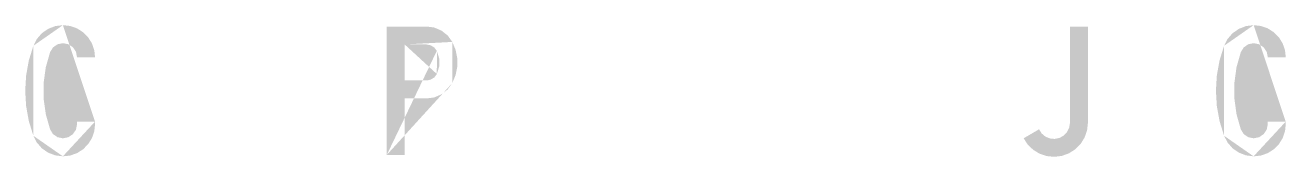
# Model space of a CAD drawing. Extents: x 0 to 1025, y -1312 to 297.
# Drawn here: x 487 to 1025, y -1312 to -1255 of the extents above.
import ezdxf

# ---------------------------------------------------------------- set-up
doc = ezdxf.new("R2010")
doc.units = 0
doc.header["$LTSCALE"] = 6
doc.header["$MEASUREMENT"] = 0
doc.layers.add('yellow', color=7, linetype='CONTINUOUS', true_color=0xfcd900)

msp = doc.modelspace()

# ---------------------------------------------------------------- hatches: boundary and pattern name
at = {"layer": 'yellow'}
h = msp.add_hatch(color=256, dxfattribs=at)
h.paths.add_polyline_path([(516.612314, -1297.5932074), (516.5865383, -1297.5932074)], flags=16)
edge = h.paths.add_edge_path()
edge.add_line((508.9053774, -1296.484852), (516.612314, -1296.484852))
edge.add_line((516.612314, -1296.484852), (516.612314, -1297.5932074))
edge.add_line((516.2772298, -1300.6605166), (516.612314, -1297.5932074))
edge.add_line((516.2772298, -1300.6605166), (515.2719772, -1303.5731716))
edge.add_line((515.2719772, -1303.5731716), (513.6223319, -1306.1765181))
edge.add_line((513.6223319, -1306.1765181), (511.4571725, -1308.3674532))
edge.add_line((511.4571725, -1308.3674532), (508.853826, -1310.0170985))
edge.add_line((508.853826, -1310.0170985), (505.9411711, -1311.0223511))
edge.add_line((505.9411711, -1311.0223511), (502.8738619, -1311.3574353))
edge.add_line((502.8738619, -1311.3574353), (499.6261227, -1310.945024))
edge.add_line((499.6261227, -1310.945024), (496.5588135, -1309.7851171))
edge.add_line((496.5588135, -1309.7851171), (493.8781399, -1307.9292662))
edge.add_line((493.8781399, -1307.9292662), (491.7387561, -1305.4547983))
edge.add_line((491.7387561, -1305.4547983), (490.2437651, -1302.5421433))
edge.add_line((490.2437651, -1302.5421433), (488.310587, -1296.2786463))
edge.add_line((488.310587, -1296.2786463), (487.1506802, -1289.8347194))
edge.add_line((487.1506802, -1289.8347194), (486.7640446, -1283.2876897))
edge.add_line((486.7640446, -1283.2876897), (487.1506802, -1276.7664356))
edge.add_line((487.1506802, -1276.7664356), (488.310587, -1270.3225087))
edge.add_line((488.310587, -1270.3225087), (490.2437651, -1264.0590118))
edge.add_line((490.2437651, -1264.0590118), (491.7387561, -1261.1463568))
edge.add_line((491.7387561, -1261.1463568), (493.8781399, -1258.6718889))
edge.add_line((493.8781399, -1258.6718889), (496.5588135, -1256.8160379))
edge.add_line((496.5588135, -1256.8160379), (499.6261227, -1255.6303554))
edge.add_line((499.6261227, -1255.6303554), (502.8738619, -1255.2437197))
edge.add_line((502.8738619, -1255.2437197), (505.9411711, -1255.5788039))
edge.add_line((505.9411711, -1255.5788039), (508.853826, -1256.5840565))
edge.add_line((508.853826, -1256.5840565), (511.4571725, -1258.2337018))
edge.add_line((511.4571725, -1258.2337018), (513.6223319, -1260.3988613))
edge.add_line((513.6223319, -1260.3988613), (515.2719772, -1263.0279835))
edge.add_line((515.2719772, -1263.0279835), (516.2772298, -1265.9406384))
edge.add_line((516.2772298, -1265.9406384), (516.612314, -1269.0079476))
edge.add_line((516.612314, -1269.0079476), (508.9053774, -1269.0079476))
edge.add_line((508.9053774, -1269.0079476), (508.4671904, -1266.6881339))
edge.add_line((508.4671904, -1266.6881339), (507.1526293, -1264.7034045))
edge.add_line((507.1526293, -1264.7034045), (505.1936755, -1263.3888434))
edge.add_line((505.1936755, -1263.3888434), (502.8738619, -1262.9506563))
edge.add_line((502.8738619, -1262.9506563), (500.5540482, -1263.4146191))
edge.add_line((500.5540482, -1263.4146191), (498.6208701, -1264.7807316))
edge.add_line((498.6208701, -1264.7807316), (497.3836361, -1266.7912368))
edge.add_line((497.3836361, -1266.7912368), (495.5535609, -1273.2609394))
edge.add_line((495.5535609, -1273.2609394), (494.6256354, -1279.9368477))
edge.add_line((494.6256354, -1279.9368477), (494.6256354, -1286.6643074))
edge.add_line((494.6256354, -1286.6643074), (495.5535609, -1293.31444))
edge.add_line((495.5535609, -1293.31444), (497.3836361, -1299.7841426))
edge.add_line((497.3836361, -1299.7841426), (498.6208701, -1301.8204235))
edge.add_line((498.6208701, -1301.8204235), (500.5540482, -1303.1607603))
edge.add_line((500.5540482, -1303.1607603), (502.8738619, -1303.6504987))
edge.add_line((502.8738619, -1303.6504987), (505.1936755, -1303.186536))
edge.add_line((505.1936755, -1303.186536), (507.1526293, -1301.8719749))
edge.add_line((507.1526293, -1301.8719749), (508.4671904, -1299.9130211))
edge.add_line((508.4671904, -1299.9130211), (508.9053774, -1297.5932074))
edge.add_line((508.9053774, -1297.5932074), (508.9053774, -1296.484852))
edge = h.paths.add_edge_path(flags=16)
edge.add_line((516.612314, -1296.484852), (516.5865383, -1296.484852))
edge.add_line((502.8738619, -1255.2437197), (502.8480861, -1255.2437197))
edge.add_line((490.2437651, -1264.0590118), (490.2179894, -1264.0590118))
edge.add_line((490.2437651, -1302.5421433), (490.2179894, -1302.5421433))
edge.add_line((502.8738619, -1311.3574353), (502.8480861, -1311.3574353))
h = msp.add_hatch(color=256, dxfattribs=at)
h.paths.add_polyline_path([(658.2756033, -1263.4919462), (658.2498276, -1263.4919462)], flags=16)
edge = h.paths.add_edge_path(flags=17)
edge.add_line((648.9190214, -1278.9058194), (648.9190214, -1263.4919462))
edge.add_line((648.9190214, -1263.4919462), (658.2756033, -1263.4919462))
edge.add_line((660.0283514, -1263.8528061), (658.2756033, -1263.4919462))
edge.add_line((660.0283514, -1263.8528061), (661.5748939, -1264.8065073))
edge.add_line((661.5748939, -1264.8065073), (662.6574736, -1266.2499469))
edge.add_line((662.6574736, -1266.2499469), (663.6627262, -1269.4976861))
edge.add_line((663.6627262, -1269.4976861), (663.6627262, -1272.9000795))
edge.add_line((663.6627262, -1272.9000795), (662.6574736, -1276.1478187))
edge.add_line((662.6574736, -1276.1478187), (661.5748939, -1277.5912583))
edge.add_line((661.5748939, -1277.5912583), (660.0283514, -1278.5449595))
edge.add_line((660.0283514, -1278.5449595), (658.2756033, -1278.9058194))
edge.add_line((658.2756033, -1278.9058194), (648.9190214, -1278.9058194))
h.paths.add_polyline_path([(658.2498276, -1255.8107853), (658.2756033, -1255.8107853)], flags=16)
edge = h.paths.add_edge_path()
edge.add_line((648.9190214, -1310.7903697), (641.2378606, -1310.7903697))
edge.add_line((641.2378606, -1310.7903697), (641.2378606, -1255.8107853))
edge.add_line((641.2378606, -1255.8107853), (658.2756033, -1255.8107853))
edge.add_line((661.5748939, -1256.2489723), (658.2756033, -1255.8107853))
edge.add_line((661.5748939, -1256.2489723), (664.6679788, -1257.5893091))
edge.add_line((664.6679788, -1257.5893091), (667.297101, -1259.6771415))
edge.add_line((667.297101, -1259.6771415), (669.2560548, -1262.4093665))
edge.add_line((669.2560548, -1262.4093665), (670.647943, -1265.7859842))
edge.add_line((670.647943, -1265.7859842), (671.3696628, -1269.3688075))
edge.add_line((671.3696628, -1269.3688075), (671.3696628, -1273.028958))
edge.add_line((671.3696628, -1273.028958), (670.647943, -1276.6117814))
edge.add_line((670.647943, -1276.6117814), (669.2560548, -1279.9883991))
edge.add_line((669.2560548, -1279.9883991), (667.297101, -1282.7206241))
edge.add_line((667.297101, -1282.7206241), (664.6679788, -1284.8084564))
edge.add_line((664.6679788, -1284.8084564), (661.5748939, -1286.1487932))
edge.add_line((661.5748939, -1286.1487932), (658.2756033, -1286.5869803))
edge.add_line((658.2756033, -1286.5869803), (648.9190214, -1286.5869803))
edge.add_line((648.9190214, -1286.5869803), (648.9190214, -1310.7903697))
edge = h.paths.add_edge_path()
edge.add_line((648.9190214, -1263.4919462), (648.8932457, -1263.4919462))
edge.add_line((662.6574736, -1276.1478187), (662.6316979, -1276.1478187))
edge.add_line((662.6574736, -1266.2499469), (662.6316979, -1266.2499469))
edge.add_line((641.2378606, -1310.7903697), (641.2120848, -1310.7903697))
edge.add_line((669.2560548, -1279.9883991), (669.2302791, -1279.9883991))
edge.add_line((669.2560548, -1262.4093665), (669.2302791, -1262.4093665))
h = msp.add_hatch(color=256, dxfattribs=at)
h.paths.add_polyline_path([(658.2756033, -1263.4919462), (658.2498276, -1263.4919462)], flags=16)
edge = h.paths.add_edge_path(flags=17)
edge.add_line((648.9190214, -1278.9058194), (648.9190214, -1263.4919462))
edge.add_line((648.9190214, -1263.4919462), (658.2756033, -1263.4919462))
edge.add_line((660.0283514, -1263.8528061), (658.2756033, -1263.4919462))
edge.add_line((660.0283514, -1263.8528061), (661.5748939, -1264.8065073))
edge.add_line((661.5748939, -1264.8065073), (662.6574736, -1266.2499469))
edge.add_line((662.6574736, -1266.2499469), (663.6627262, -1269.4976861))
edge.add_line((663.6627262, -1269.4976861), (663.6627262, -1272.9000795))
edge.add_line((663.6627262, -1272.9000795), (662.6574736, -1276.1478187))
edge.add_line((662.6574736, -1276.1478187), (661.5748939, -1277.5912583))
edge.add_line((661.5748939, -1277.5912583), (660.0283514, -1278.5449595))
edge.add_line((660.0283514, -1278.5449595), (658.2756033, -1278.9058194))
edge.add_line((658.2756033, -1278.9058194), (648.9190214, -1278.9058194))
h.paths.add_polyline_path([(658.2498276, -1255.8107853), (658.2756033, -1255.8107853)], flags=16)
edge = h.paths.add_edge_path()
edge.add_line((648.9190214, -1310.7903697), (641.2378606, -1310.7903697))
edge.add_line((641.2378606, -1310.7903697), (641.2378606, -1255.8107853))
edge.add_line((641.2378606, -1255.8107853), (658.2756033, -1255.8107853))
edge.add_line((661.5748939, -1256.2489723), (658.2756033, -1255.8107853))
edge.add_line((661.5748939, -1256.2489723), (664.6679788, -1257.5893091))
edge.add_line((664.6679788, -1257.5893091), (667.297101, -1259.6771415))
edge.add_line((667.297101, -1259.6771415), (669.2560548, -1262.4093665))
edge.add_line((669.2560548, -1262.4093665), (670.647943, -1265.7859842))
edge.add_line((670.647943, -1265.7859842), (671.3696628, -1269.3688075))
edge.add_line((671.3696628, -1269.3688075), (671.3696628, -1273.028958))
edge.add_line((671.3696628, -1273.028958), (670.647943, -1276.6117814))
edge.add_line((670.647943, -1276.6117814), (669.2560548, -1279.9883991))
edge.add_line((669.2560548, -1279.9883991), (667.297101, -1282.7206241))
edge.add_line((667.297101, -1282.7206241), (664.6679788, -1284.8084564))
edge.add_line((664.6679788, -1284.8084564), (661.5748939, -1286.1487932))
edge.add_line((661.5748939, -1286.1487932), (658.2756033, -1286.5869803))
edge.add_line((658.2756033, -1286.5869803), (648.9190214, -1286.5869803))
edge.add_line((648.9190214, -1286.5869803), (648.9190214, -1310.7903697))
edge = h.paths.add_edge_path()
edge.add_line((648.9190214, -1263.4919462), (648.8932457, -1263.4919462))
edge.add_line((662.6574736, -1276.1478187), (662.6316979, -1276.1478187))
edge.add_line((662.6574736, -1266.2499469), (662.6316979, -1266.2499469))
edge.add_line((641.2378606, -1310.7903697), (641.2120848, -1310.7903697))
edge.add_line((669.2560548, -1279.9883991), (669.2302791, -1279.9883991))
edge.add_line((669.2560548, -1262.4093665), (669.2302791, -1262.4093665))
h = msp.add_hatch(color=256, dxfattribs=at)
h.paths.add_polyline_path([(933.1477498, -1297.0519176), (933.1219741, -1297.0519176)], flags=16)
edge = h.paths.add_edge_path()
edge.add_line((933.1477498, -1255.8107853), (933.1477498, -1297.0519176))
edge.add_line((932.8126656, -1299.0881985), (933.1477498, -1297.0519176))
edge.add_line((932.8126656, -1299.0881985), (931.9105158, -1300.9698251))
edge.add_line((931.9105158, -1300.9698251), (930.4670762, -1302.4648162))
edge.add_line((930.4670762, -1302.4648162), (928.6627766, -1303.4958445))
edge.add_line((928.6627766, -1303.4958445), (926.6264957, -1303.9082558))
edge.add_line((926.6264957, -1303.9082558), (924.5644391, -1303.7020501))
edge.add_line((924.5644391, -1303.7020501), (922.6570367, -1302.9030032))
edge.add_line((922.6570367, -1302.9030032), (921.0589429, -1301.5626664))
edge.add_line((921.0589429, -1301.5626664), (919.9505874, -1299.7841426))
edge.add_line((919.9505874, -1299.7841426), (913.3520063, -1303.6504987))
edge.add_line((913.3520063, -1303.6504987), (915.1305301, -1306.3311723))
edge.add_line((915.1305301, -1306.3311723), (917.4503438, -1308.5736589))
edge.add_line((917.4503438, -1308.5736589), (920.2083445, -1310.2490799))
edge.add_line((920.2083445, -1310.2490799), (923.2756537, -1311.2543325))
edge.add_line((923.2756537, -1311.2543325), (926.4976172, -1311.563641))
edge.add_line((926.4976172, -1311.563641), (929.6938049, -1311.1770054))
edge.add_line((929.6938049, -1311.1770054), (932.7095627, -1310.0686499))
edge.add_line((932.7095627, -1310.0686499), (935.4417877, -1308.3416775))
edge.add_line((935.4417877, -1308.3416775), (937.71005, -1306.0476395))
edge.add_line((937.71005, -1306.0476395), (939.4112467, -1303.2896388))
edge.add_line((939.4112467, -1303.2896388), (940.4680507, -1300.2481053))
edge.add_line((940.4680507, -1300.2481053), (940.8289106, -1297.0519176))
edge.add_line((940.8289106, -1297.0519176), (940.8289106, -1255.8107853))
edge.add_line((940.8289106, -1255.8107853), (933.1477498, -1255.8107853))
edge = h.paths.add_edge_path(flags=16)
edge.add_line((940.8289106, -1297.0519176), (940.8031349, -1297.0519176))
edge.add_line((940.8289106, -1297.0519176), (940.8031349, -1297.0519176))
edge = h.paths.add_edge_path(flags=16)
edge.add_line((919.9505874, -1299.7841426), (919.9248117, -1299.7841426))
h = msp.add_hatch(color=256, dxfattribs=at)
h.paths.add_polyline_path([(1025.3732318, -1297.5932074), (1025.3474561, -1297.5932074)], flags=16)
edge = h.paths.add_edge_path()
edge.add_line((1017.6920709, -1296.484852), (1025.3732318, -1296.484852))
edge.add_line((1025.3732318, -1296.484852), (1025.3732318, -1297.5932074))
edge.add_line((1025.0381476, -1300.6605166), (1025.3732318, -1297.5932074))
edge.add_line((1025.0381476, -1300.6605166), (1024.032895, -1303.5731716))
edge.add_line((1024.032895, -1303.5731716), (1022.4090254, -1306.1765181))
edge.add_line((1022.4090254, -1306.1765181), (1020.2180902, -1308.3674532))
edge.add_line((1020.2180902, -1308.3674532), (1017.6147438, -1310.0170985))
edge.add_line((1017.6147438, -1310.0170985), (1014.7020888, -1311.0223511))
edge.add_line((1014.7020888, -1311.0223511), (1011.6347796, -1311.3574353))
edge.add_line((1011.6347796, -1311.3574353), (1008.3870404, -1310.945024))
edge.add_line((1008.3870404, -1310.945024), (1005.3455069, -1309.7851171))
edge.add_line((1005.3455069, -1309.7851171), (1002.6390576, -1307.9292662))
edge.add_line((1002.6390576, -1307.9292662), (1000.4996739, -1305.4547983))
edge.add_line((1000.4996739, -1305.4547983), (999.0046828, -1302.5421433))
edge.add_line((999.0046828, -1302.5421433), (997.0715048, -1296.2786463))
edge.add_line((997.0715048, -1296.2786463), (995.9115979, -1289.8347194))
edge.add_line((995.9115979, -1289.8347194), (995.5249623, -1283.2876897))
edge.add_line((995.5249623, -1283.2876897), (995.9115979, -1276.7664356))
edge.add_line((995.9115979, -1276.7664356), (997.0715048, -1270.3225087))
edge.add_line((997.0715048, -1270.3225087), (999.0046828, -1264.0590118))
edge.add_line((999.0046828, -1264.0590118), (1000.4996739, -1261.1463568))
edge.add_line((1000.4996739, -1261.1463568), (1002.6390576, -1258.6718889))
edge.add_line((1002.6390576, -1258.6718889), (1005.3455069, -1256.8160379))
edge.add_line((1005.3455069, -1256.8160379), (1008.3870404, -1255.6303554))
edge.add_line((1008.3870404, -1255.6303554), (1011.6347796, -1255.2437197))
edge.add_line((1011.6347796, -1255.2437197), (1014.7020888, -1255.5788039))
edge.add_line((1014.7020888, -1255.5788039), (1017.6147438, -1256.5840565))
edge.add_line((1017.6147438, -1256.5840565), (1020.2180902, -1258.2337018))
edge.add_line((1020.2180902, -1258.2337018), (1022.4090254, -1260.3988613))
edge.add_line((1022.4090254, -1260.3988613), (1024.032895, -1263.0279835))
edge.add_line((1024.032895, -1263.0279835), (1025.0381476, -1265.9406384))
edge.add_line((1025.0381476, -1265.9406384), (1025.3732318, -1269.0079476))
edge.add_line((1025.3732318, -1269.0079476), (1017.6920709, -1269.0079476))
edge.add_line((1017.6920709, -1269.0079476), (1017.2281081, -1266.6881339))
edge.add_line((1017.2281081, -1266.6881339), (1015.913547, -1264.7034045))
edge.add_line((1015.913547, -1264.7034045), (1013.9545933, -1263.3888434))
edge.add_line((1013.9545933, -1263.3888434), (1011.6347796, -1262.9506563))
edge.add_line((1011.6347796, -1262.9506563), (1009.3149659, -1263.4146191))
edge.add_line((1009.3149659, -1263.4146191), (1007.3817878, -1264.7807316))
edge.add_line((1007.3817878, -1264.7807316), (1006.1445538, -1266.7912368))
edge.add_line((1006.1445538, -1266.7912368), (1004.3144786, -1273.2609394))
edge.add_line((1004.3144786, -1273.2609394), (1003.4123288, -1279.9368477))
edge.add_line((1003.4123288, -1279.9368477), (1003.4123288, -1286.6643074))
edge.add_line((1003.4123288, -1286.6643074), (1004.3144786, -1293.31444))
edge.add_line((1004.3144786, -1293.31444), (1006.1445538, -1299.7841426))
edge.add_line((1006.1445538, -1299.7841426), (1007.3817878, -1301.8204235))
edge.add_line((1007.3817878, -1301.8204235), (1009.3149659, -1303.1607603))
edge.add_line((1009.3149659, -1303.1607603), (1011.6347796, -1303.6504987))
edge.add_line((1011.6347796, -1303.6504987), (1013.9545933, -1303.186536))
edge.add_line((1013.9545933, -1303.186536), (1015.913547, -1301.8719749))
edge.add_line((1015.913547, -1301.8719749), (1017.2281081, -1299.9130211))
edge.add_line((1017.2281081, -1299.9130211), (1017.6920709, -1297.5932074))
edge.add_line((1017.6920709, -1297.5932074), (1017.6920709, -1296.484852))
edge = h.paths.add_edge_path(flags=16)
edge.add_line((1025.3732318, -1296.484852), (1025.3474561, -1296.484852))
edge.add_line((1011.6347796, -1255.2437197), (1011.6090039, -1255.2437197))
edge.add_line((999.0046828, -1264.0590118), (998.9789071, -1264.0590118))
edge.add_line((999.0046828, -1302.5421433), (998.9789071, -1302.5421433))
edge.add_line((1011.6347796, -1311.3574353), (1011.6090039, -1311.3574353))

doc.saveas('drawing.dxf')
